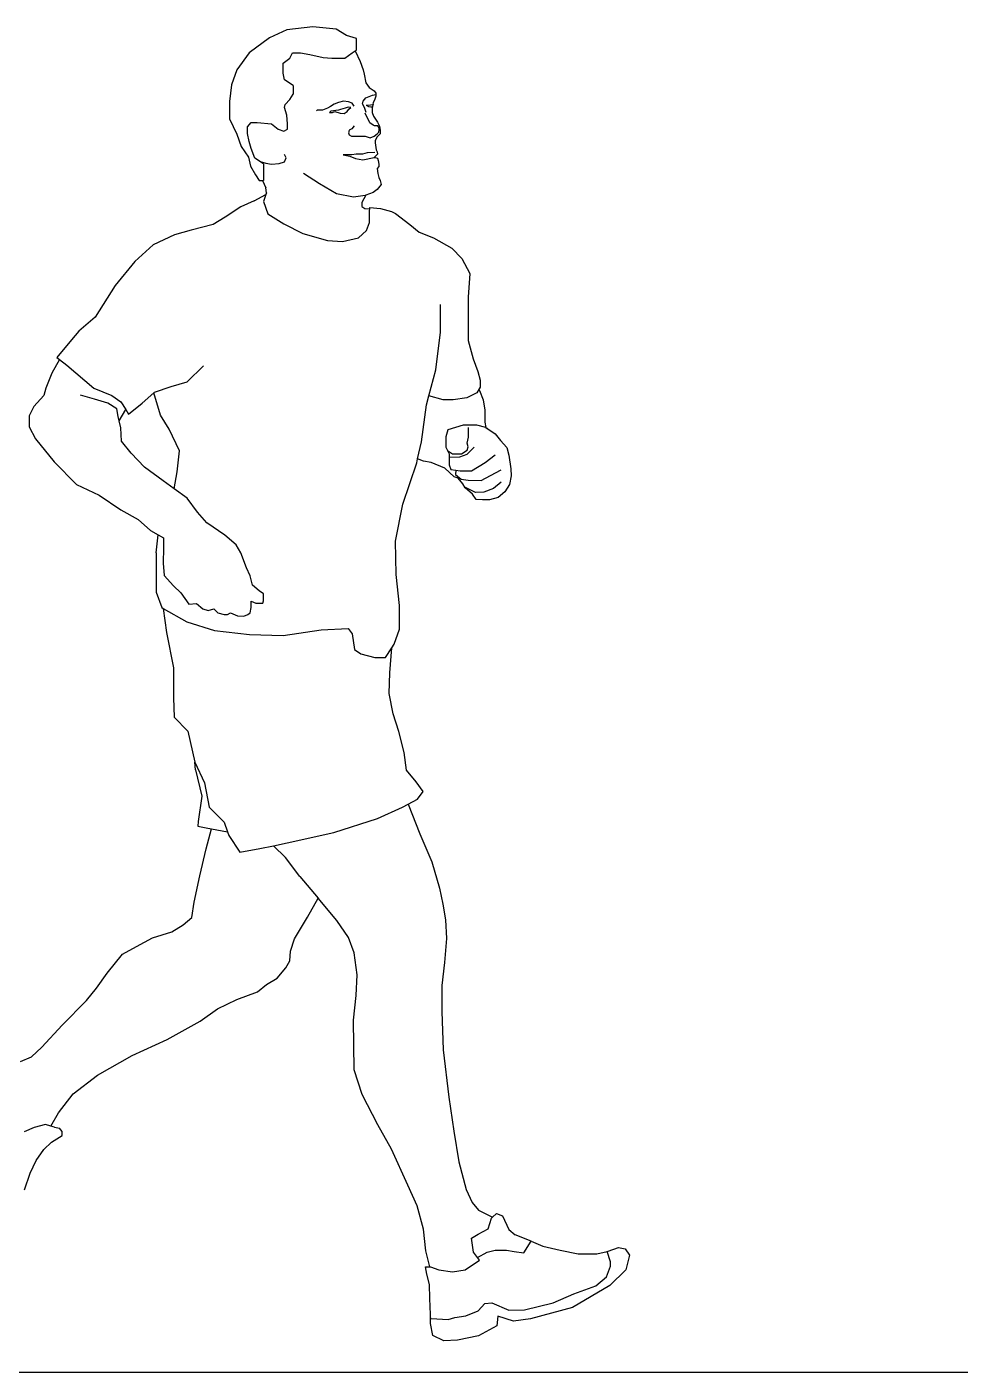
# Model space of a CAD drawing. Header units: metres. Extents: x 2494 to 3558, y 282 to 553.
# Drawn here: x 2921.94 to 2923.199, y 331.163 to 332.978 of the extents above; entities that cross this region are included whole.
import ezdxf

# ---------------------------------------------------------------- set-up
doc = ezdxf.new("R2010")
doc.units = ezdxf.units.M
doc.header["$LTSCALE"] = 7
doc.header["$MEASUREMENT"] = 0
doc.layers.add('PENA 0.05', color=8, linetype='Continuous')
doc.layers.add('PENA 01', color=1, linetype='Continuous')

# ---------------------------------------------------------------- blocks, each defined once
blk = doc.blocks.new('joggers 03')
for p, q in [((13.849, 35.155), (12.771, 34.347)), ((14.773, 35.578), (13.849, 35.155)), ((16.159, 35.732), (14.773, 35.578)), ((17.391, 35.617), (16.159, 35.732)), ((17.937, 35.276), (17.391, 35.617)), ((18.47, 35.116), (17.937, 35.276)), ((18.47, 34.501), (18.47, 35.116)), ((12.771, 34.347), (12.116, 33.461)), ((14.927, 34.077), (15.081, 34.347)), ((15.081, 34.347), (15.505, 34.347)), ((15.505, 34.347), (16.005, 34.27)), ((17.853, 34.077), (18.238, 34.347)), ((18.238, 34.347), (18.406, 34.458)), ((18.406, 34.458), (18.47, 34.501)), ((18.406, 34.458), (18.665, 33.904)), ((14.581, 33.808), (14.927, 34.077)), ((14.581, 33.269), (14.581, 33.808)), ((16.005, 34.27), (16.698, 34.116)), ((16.698, 34.116), (17.16, 34.077)), ((17.16, 34.077), (17.853, 34.077)), ((18.665, 33.904), (18.837, 33.453)), ((12.116, 33.461), (11.847, 32.653)), ((14.658, 32.923), (14.581, 33.269)), ((15.12, 32.615), (14.658, 32.923)), ((18.837, 33.453), (18.877, 33.215)), ((18.877, 33.215), (18.97, 32.764)), ((11.847, 32.653), (11.731, 31.768)), ((15.12, 32.615), (15.12, 32.153)), ((18.97, 32.764), (19.156, 32.512)), ((19.156, 32.512), (19.421, 32.339)), ((19.421, 32.339), (19.501, 32.207)), ((19.501, 32.207), (19.501, 32.135)), ((11.731, 31.768), (11.731, 30.844)), ((14.658, 31.46), (14.696, 31.614)), ((14.773, 31.037), (14.658, 31.46)), ((14.696, 31.614), (14.927, 31.883)), ((14.927, 31.883), (15.12, 32.153)), ((17.099, 31.504), (16.94, 31.411)), ((17.285, 31.623), (17.099, 31.504)), ((17.524, 31.716), (17.285, 31.623)), ((17.789, 31.782), (17.524, 31.716)), ((18.055, 31.756), (17.789, 31.782)), ((18.041, 31.477), (17.869, 31.411)), ((18.174, 31.451), (18.041, 31.477)), ((18.24, 31.676), (18.055, 31.756)), ((18.061, 31.356), (18.174, 31.451)), ((18.36, 31.53), (18.24, 31.676)), ((18.798, 31.65), (18.837, 31.795)), ((18.904, 31.451), (18.798, 31.65)), ((18.837, 31.795), (18.97, 31.968)), ((18.983, 31.185), (18.904, 31.451)), ((18.97, 31.968), (19.143, 32.034)), ((18.983, 31.583), (19.113, 31.509)), ((18.983, 31.583), (19.103, 31.583)), ((19.103, 31.583), (19.342, 31.616)), ((19.113, 31.509), (19.242, 31.48)), ((19.143, 32.034), (19.328, 32.1)), ((19.242, 31.48), (19.324, 31.48)), ((19.324, 31.48), (19.315, 31.411)), ((19.342, 31.616), (19.324, 31.48)), ((19.328, 32.1), (19.501, 32.135)), ((19.355, 31.716), (19.342, 31.616)), ((19.342, 31.616), (19.395, 31.623)), ((19.435, 31.849), (19.355, 31.716)), ((19.501, 32.047), (19.435, 31.849)), ((19.501, 32.135), (19.527, 32.14)), ((19.501, 32.135), (19.501, 32.047)), ((11.731, 30.844), (12.116, 30.036)), ((14.812, 30.575), (14.773, 31.037)), ((16.396, 31.305), (16.356, 31.278)), ((16.662, 31.318), (16.396, 31.305)), ((16.94, 31.411), (16.662, 31.318)), ((17.104, 31.248), (17.043, 31.187)), ((17.043, 31.187), (17.194, 31.187)), ((17.524, 31.318), (17.104, 31.248)), ((17.194, 31.187), (17.333, 31.233)), ((17.333, 31.233), (17.607, 31.15)), ((17.63, 31.345), (17.524, 31.318)), ((17.607, 31.15), (17.818, 31.13)), ((17.869, 31.411), (17.63, 31.345)), ((17.818, 31.13), (17.978, 31.233)), ((17.978, 31.233), (18.061, 31.356)), ((19.182, 30.642), (18.93, 31.159)), ((19.315, 31.411), (19.302, 31.185)), ((19.302, 31.185), (19.381, 30.986)), ((19.381, 30.986), (19.594, 30.681)), ((12.116, 30.036), (12.348, 29.382)), ((12.694, 30.421), (12.887, 30.652)), ((12.694, 30.074), (12.694, 30.421)), ((12.771, 29.651), (12.694, 30.074)), ((12.887, 30.652), (13.195, 30.652)), ((13.195, 30.652), (13.965, 30.575)), ((13.965, 30.575), (14.311, 30.305)), ((14.311, 30.305), (14.619, 30.19)), ((14.619, 30.19), (14.812, 30.305)), ((14.812, 30.305), (14.812, 30.575)), ((18.081, 30.23), (18.055, 30.098)), ((18.055, 30.098), (18.081, 30.005)), ((18.227, 30.323), (18.094, 30.244)), ((18.347, 30.482), (18.227, 30.323)), ((19.355, 30.509), (19.182, 30.642)), ((19.435, 30.482), (19.355, 30.509)), ((19.421, 29.925), (19.567, 30.058)), ((19.607, 30.482), (19.435, 30.482)), ((19.567, 30.058), (19.66, 30.138)), ((19.74, 30.058), (19.58, 29.886)), ((19.594, 30.681), (19.7, 30.456)), ((19.673, 30.363), (19.607, 30.482)), ((19.66, 30.138), (19.687, 30.27)), ((19.687, 30.27), (19.673, 30.363)), ((19.7, 30.456), (19.74, 30.23)), ((19.74, 30.23), (19.74, 30.058)), ((12.348, 29.382), (12.733, 28.804)), ((12.887, 29.266), (12.771, 29.651)), ((18.081, 30.005), (18.201, 29.925)), ((18.201, 29.925), (18.307, 29.925)), ((18.307, 29.925), (18.479, 29.925)), ((18.479, 29.925), (18.665, 29.925)), ((18.665, 29.925), (18.944, 29.925)), ((18.944, 29.925), (19.209, 29.846)), ((19.209, 29.846), (19.421, 29.925)), ((19.58, 29.886), (19.474, 29.7)), ((19.474, 29.7), (19.474, 29.567)), ((19.474, 29.567), (19.514, 29.196)), ((12.733, 28.804), (12.848, 28.342)), ((13.079, 28.766), (12.887, 29.266)), ((13.541, 28.458), (13.079, 28.766)), ((14.738, 28.769), (14.658, 28.955)), ((14.658, 28.557), (14.738, 28.769)), ((18.227, 28.944), (17.776, 28.944)), ((17.776, 28.944), (18.121, 28.864)), ((18.121, 28.864), (18.426, 28.745)), ((18.453, 28.971), (18.227, 28.944)), ((18.426, 28.745), (18.811, 28.679)), ((18.798, 28.971), (18.453, 28.971)), ((19.05, 29.037), (18.798, 28.971)), ((18.811, 28.679), (19.406, 28.795)), ((19.44, 29.06), (19.05, 29.037)), ((19.406, 28.795), (19.594, 28.971)), ((19.406, 28.795), (19.421, 28.798)), ((19.421, 28.798), (19.461, 28.798)), ((19.461, 28.798), (19.594, 28.758)), ((19.514, 29.196), (19.567, 29.103)), ((19.567, 29.103), (19.594, 28.971)), ((19.594, 28.758), (19.634, 28.639)), ((19.634, 28.639), (19.66, 28.44)), ((12.848, 28.342), (13.118, 27.881)), ((13.118, 27.881), (13.31, 27.573)), ((13.437, 28.57), (13.663, 28.491)), ((13.541, 28.458), (13.541, 27.573)), ((13.663, 28.491), (13.968, 28.438)), ((13.968, 28.438), (14.366, 28.477)), ((14.366, 28.477), (14.658, 28.557)), ((16.516, 27.392), (15.653, 27.949)), ((19.66, 28.321), (19.58, 28.215)), ((19.58, 28.215), (19.607, 27.949)), ((19.607, 27.949), (19.66, 27.724)), ((19.66, 28.44), (19.66, 28.321)), ((13.31, 27.573), (13.477, 27.573)), ((13.477, 27.573), (13.57, 27.377)), ((13.477, 27.573), (13.541, 27.573)), ((13.57, 27.377), (13.663, 27.191)), ((13.695, 26.918), (13.663, 27.191)), ((17.405, 26.862), (16.516, 27.392)), ((19.779, 27.366), (19.58, 27.087)), ((19.66, 27.724), (19.74, 27.578)), ((19.74, 27.578), (19.779, 27.366)), ((13.04, 26.487), (12.336, 26.181)), ((13.04, 26.487), (13.666, 26.83)), ((13.666, 26.83), (13.541, 26.457)), ((13.541, 26.457), (13.772, 25.802)), ((13.695, 26.918), (13.666, 26.83)), ((18.32, 26.689), (17.405, 26.862)), ((18.93, 26.782), (18.32, 26.689)), ((18.978, 26.798), (18.758, 26.398)), ((18.978, 26.798), (18.93, 26.782)), ((19.355, 26.928), (18.978, 26.798)), ((19.58, 27.087), (19.355, 26.928)), ((12.336, 26.181), (11.51, 25.63)), ((13.772, 25.802), (14.619, 25.263)), ((18.758, 26.398), (18.758, 26.199)), ((18.758, 26.199), (18.917, 26.079)), ((18.917, 26.079), (19.179, 26.068)), ((19.163, 25.956), (19.179, 26.068)), ((19.163, 25.34), (19.163, 25.956)), ((19.179, 26.068), (19.189, 26.142)), ((19.189, 26.142), (19.753, 26.079)), ((19.753, 26.079), (20.327, 25.925)), ((20.327, 25.925), (20.541, 25.813)), ((20.541, 25.813), (21.306, 25.232)), ((10.867, 25.232), (9.703, 24.926)), ((11.51, 25.63), (10.867, 25.232)), ((14.619, 25.263), (15.62, 24.763)), ((19.009, 24.917), (19.163, 25.34)), ((21.306, 25.232), (21.796, 24.834)), ((8.815, 24.681), (7.683, 24.161)), ((9.703, 24.926), (8.815, 24.681)), ((15.62, 24.763), (16.929, 24.378)), ((16.929, 24.378), (17.738, 24.34)), ((17.738, 24.34), (18.585, 24.532)), ((18.585, 24.532), (19.009, 24.917)), ((21.796, 24.834), (22.562, 24.528)), ((22.562, 24.528), (23.541, 23.977)), ((7.683, 24.161), (6.703, 23.273)), ((23.541, 23.977), (24.062, 23.426)), ((6.703, 23.273), (5.662, 21.988)), ((24.062, 23.426), (24.49, 22.631)), ((24.49, 22.631), (24.399, 21.376)), ((5.662, 21.988), (4.591, 20.305)), ((22.931, 19.509), (22.931, 20.978)), ((24.399, 21.376), (24.399, 19.081)), ((4.591, 20.305), (3.738, 19.569)), ((3.738, 19.569), (3.335, 19.111)), ((22.686, 17.52), (22.931, 19.509)), ((3.335, 19.111), (2.57, 18.162)), ((24.399, 19.081), (24.674, 18.101)), ((2.707, 18.058), (2.294, 17.336)), ((2.57, 18.162), (2.707, 18.058)), ((2.707, 18.058), (3.09, 17.765)), ((24.674, 18.101), (24.919, 17.428)), ((2.294, 17.336), (1.988, 16.54)), ((3.09, 17.765), (4.529, 16.54)), ((9.489, 16.877), (10.346, 17.734)), ((22.32, 16.125), (22.686, 17.52)), ((24.919, 17.428), (25.041, 16.969)), ((1.988, 16.54), (1.866, 16.143)), ((4.529, 16.54), (5.478, 16.143)), ((7.744, 16.326), (8.632, 16.632)), ((8.632, 16.632), (9.489, 16.877)), ((24.982, 16.502), (24.858, 16.296)), ((25.041, 16.602), (24.982, 16.502)), ((25.011, 16.418), (24.982, 16.502)), ((25.041, 16.969), (25.041, 16.602)), ((1.866, 16.143), (1.345, 15.561)), ((4.56, 15.959), (3.825, 16.173)), ((5.264, 15.745), (4.56, 15.959)), ((5.754, 15.439), (5.264, 15.745)), ((5.478, 16.143), (5.968, 15.806)), ((5.968, 15.806), (6.219, 15.401)), ((6.366, 15.163), (7.101, 15.745)), ((7.101, 15.745), (7.712, 16.298)), ((7.712, 16.298), (7.744, 16.326)), ((8.074, 15.102), (7.712, 16.298)), ((22.196, 15.653), (22.32, 16.125)), ((23.082, 15.928), (22.32, 16.125)), ((23.603, 15.928), (23.082, 15.928)), ((24.337, 16.02), (23.603, 15.928)), ((24.858, 16.296), (24.337, 16.02)), ((25.011, 16.418), (25.195, 15.928)), ((25.195, 15.928), (25.286, 15.378)), ((1.345, 15.561), (1.1, 15.071)), ((1.1, 15.071), (1.1, 14.49)), ((5.815, 15.041), (5.754, 15.439)), ((5.873, 14.811), (5.815, 15.041)), ((5.873, 14.811), (6.219, 15.401)), ((6.219, 15.401), (6.366, 15.163)), ((8.536, 14.371), (8.074, 15.102)), ((21.92, 13.683), (22.196, 15.653)), ((25.286, 15.378), (25.286, 14.735)), ((1.1, 14.49), (1.437, 13.847)), ((5.968, 14.429), (5.873, 14.811)), ((5.999, 13.725), (5.968, 14.429)), ((9.075, 13.216), (8.536, 14.371)), ((23.329, 14.321), (23.222, 13.956)), ((24.144, 14.583), (23.329, 14.321)), ((24.863, 14.583), (24.144, 14.583)), ((24.424, 13.935), (24.424, 14.453)), ((25.348, 14.459), (24.863, 14.583)), ((25.286, 14.735), (25.348, 14.459)), ((25.348, 14.459), (25.837, 14.123)), ((25.411, 14.407), (25.435, 14.4)), ((1.437, 13.847), (2.417, 12.623)), ((6.519, 13.082), (5.999, 13.725)), ((21.719, 12.779), (21.92, 13.683)), ((23.222, 13.956), (23.222, 13.398)), ((24.359, 13.613), (24.424, 13.935)), ((24.402, 13.42), (24.359, 13.613)), ((25.837, 14.123), (26.113, 13.756)), ((26.113, 13.756), (26.45, 13.388)), ((7.223, 12.348), (6.519, 13.082)), ((8.959, 12.1), (9.075, 13.216)), ((23.222, 13.398), (23.303, 13.235)), ((23.303, 13.235), (23.393, 13.055)), ((23.303, 13.235), (23.565, 13.055)), ((23.393, 13.055), (23.393, 12.865)), ((23.951, 12.883), (23.393, 12.865)), ((23.393, 12.865), (23.393, 12.733)), ((23.565, 13.055), (24.059, 13.055)), ((24.338, 13.012), (23.951, 12.883)), ((24.059, 13.055), (24.359, 13.248)), ((24.724, 13.398), (24.338, 13.012)), ((24.359, 13.248), (24.402, 13.42)), ((25.304, 12.583), (25.84, 12.991)), ((26.45, 13.388), (26.572, 12.99)), ((26.572, 12.99), (26.664, 12.256)), ((2.417, 12.623), (3.611, 11.43)), ((8.203, 11.613), (7.223, 12.348)), ((20.941, 10.377), (21.675, 12.581)), ((21.675, 12.581), (21.719, 12.779)), ((22.041, 12.654), (21.719, 12.779)), ((22.439, 12.593), (22.041, 12.654)), ((23.174, 12.287), (22.439, 12.593)), ((23.664, 11.827), (23.174, 12.287)), ((23.393, 12.733), (23.393, 12.476)), ((23.393, 12.476), (23.479, 12.218)), ((23.479, 12.218), (23.755, 12.182)), ((23.755, 12.182), (23.737, 11.961)), ((23.755, 12.182), (23.973, 12.154)), ((23.973, 12.154), (24.574, 12.154)), ((24.574, 12.154), (25.304, 12.583)), ((25.583, 11.896), (26.162, 12.197)), ((26.664, 12.256), (26.695, 11.889)), ((8.791, 11.193), (8.203, 11.613)), ((8.791, 11.193), (8.959, 12.1)), ((23.878, 11.766), (23.664, 11.827)), ((23.737, 11.961), (24.037, 11.703)), ((24.123, 11.46), (23.878, 11.766)), ((24.037, 11.703), (24.402, 11.66)), ((24.245, 11.246), (24.123, 11.46)), ((24.402, 11.66), (25.089, 11.639)), ((25.089, 11.639), (25.583, 11.896)), ((26.162, 11.553), (25.754, 11.21)), ((26.695, 11.889), (26.603, 11.43)), ((3.611, 11.43), (4.805, 10.848)), ((4.805, 10.848), (5.968, 10.083)), ((9.489, 10.695), (8.791, 11.193)), ((24.789, 10.995), (24.229, 11.275)), ((24.643, 10.909), (24.245, 11.246)), ((24.827, 10.634), (24.643, 10.909)), ((25.239, 11.017), (24.789, 10.995)), ((25.754, 11.21), (25.239, 11.017)), ((25.991, 10.726), (25.531, 10.603)), ((26.358, 11.032), (25.991, 10.726)), ((26.603, 11.43), (26.358, 11.032)), ((5.968, 10.083), (6.887, 9.563)), ((10.04, 9.961), (9.489, 10.695)), ((20.543, 8.419), (20.941, 10.377)), ((25.164, 10.603), (24.827, 10.634)), ((25.531, 10.603), (25.164, 10.603)), ((6.887, 9.563), (7.53, 8.981)), ((10.53, 9.379), (10.04, 9.961)), ((11.479, 8.737), (10.53, 9.379)), ((7.53, 8.981), (7.939, 8.75)), ((7.843, 7.79), (7.939, 8.75)), ((7.939, 8.75), (8.234, 8.584)), ((8.234, 8.584), (8.234, 8.063)), ((12.091, 8.216), (11.479, 8.737)), ((8.234, 8.063), (8.203, 7.237)), ((12.336, 7.788), (12.091, 8.216)), ((20.573, 6.644), (20.543, 8.419)), ((7.843, 7.79), (7.843, 5.711)), ((8.203, 7.237), (8.264, 6.594)), ((12.642, 6.992), (12.336, 7.788)), ((8.264, 6.594), (8.754, 6.043)), ((12.826, 6.564), (12.642, 6.992)), ((12.948, 6.074), (12.826, 6.564)), ((20.757, 4.991), (20.573, 6.644)), ((8.754, 6.043), (9.152, 5.676)), ((13.316, 5.768), (12.948, 6.074)), ((13.53, 5.615), (13.316, 5.768)), ((7.843, 5.711), (8.132, 4.885)), ((9.152, 5.676), (9.581, 5.064)), ((9.581, 5.064), (9.979, 5.095)), ((9.979, 5.095), (10.316, 4.819)), ((12.887, 4.881), (12.887, 5.217)), ((12.887, 5.217), (13.132, 5.125)), ((13.132, 5.125), (13.5, 5.125)), ((13.5, 5.125), (13.53, 5.248)), ((13.53, 5.248), (13.53, 5.615)), ((8.132, 4.885), (8.218, 4.836)), ((8.218, 4.836), (8.389, 3.556)), ((8.218, 4.836), (9.46, 4.134)), ((10.316, 4.819), (10.591, 4.727)), ((10.591, 4.727), (10.897, 4.819)), ((10.897, 4.819), (11.112, 4.605)), ((11.112, 4.605), (11.448, 4.513)), ((11.448, 4.513), (11.632, 4.513)), ((11.632, 4.513), (11.785, 4.605)), ((11.785, 4.605), (12.152, 4.452)), ((12.152, 4.452), (12.489, 4.421)), ((12.489, 4.421), (12.704, 4.513)), ((12.704, 4.513), (12.826, 4.605)), ((12.826, 4.605), (12.887, 4.881)), ((20.757, 3.736), (20.757, 4.991)), ((9.46, 4.134), (10.93, 3.675)), ((10.93, 3.675), (12.797, 3.461)), ((14.573, 3.4), (16.593, 3.706)), ((16.593, 3.706), (18.032, 3.767)), ((18.032, 3.767), (18.247, 3.492)), ((20.481, 2.941), (20.757, 3.736)), ((8.389, 3.556), (8.756, 1.689)), ((12.797, 3.461), (14.573, 3.4)), ((18.247, 3.492), (18.369, 2.665)), ((20.358, 2.752), (20.481, 2.941)), ((18.369, 2.665), (18.706, 2.42)), ((18.706, 2.42), (19.441, 2.237)), ((19.441, 2.237), (20.022, 2.237)), ((20.022, 2.237), (20.358, 2.752)), ((20.237, 1.413), (20.358, 2.752)), ((8.756, 1.689), (8.756, 0.098)), ((20.206, 0.312), (20.237, 1.413)), ((8.756, 0.098), (8.787, -0.943)), ((20.42, -0.759), (20.206, 0.312)), ((8.787, -0.943), (9.521, -1.677)), ((20.726, -1.708), (20.42, -0.759)), ((9.521, -1.677), (9.889, -3.33)), ((21.002, -2.81), (20.726, -1.708)), ((21.124, -3.759), (21.002, -2.81)), ((9.919, -3.728), (9.889, -3.33)), ((9.889, -3.33), (10.409, -4.432)), ((9.919, -3.728), (10.256, -5.136)), ((21.645, -4.371), (21.124, -3.759)), ((10.409, -4.432), (10.654, -5.717)), ((22.012, -4.891), (21.645, -4.371)), ((21.706, -5.289), (22.012, -4.891)), ((10.256, -5.136), (10.072, -6.482)), ((10.654, -5.717), (11.45, -6.513)), ((19.594, -6.329), (20.91, -5.717)), ((20.91, -5.717), (21.213, -5.554)), ((21.213, -5.554), (21.706, -5.289)), ((21.213, -5.554), (21.839, -7.132)), ((17.267, -7.064), (19.594, -6.329)), ((10.072, -6.482), (10.042, -6.727)), ((10.042, -6.727), (10.501, -6.819)), ((10.489, -7.936), (10.772, -6.87)), ((10.501, -6.819), (10.772, -6.87)), ((10.772, -6.87), (11.631, -7.034)), ((11.45, -6.513), (11.631, -7.034)), ((11.631, -7.034), (11.695, -7.217)), ((14.787, -7.615), (17.267, -7.064)), ((21.839, -7.132), (22.472, -8.616)), ((11.695, -7.217), (12.277, -8.104)), ((13.348, -7.921), (14.075, -7.766)), ((14.075, -7.766), (14.787, -7.615)), ((14.707, -8.397), (14.075, -7.766)), ((10.148, -9.372), (10.489, -7.936)), ((12.277, -8.104), (13.348, -7.921)), ((15.469, -9.405), (14.707, -8.397)), ((22.472, -8.616), (22.886, -10.027)), ((9.856, -10.759), (10.148, -9.372)), ((15.469, -9.405), (16.434, -10.551)), ((15.869, -11.562), (16.434, -10.551)), ((17.434, -11.738), (16.434, -10.551)), ((22.886, -10.027), (23.056, -10.879)), ((9.735, -11.586), (9.856, -10.759)), ((23.056, -10.879), (23.202, -11.706)), ((8.664, -12.341), (9.272, -11.976)), ((9.272, -11.976), (9.735, -11.586)), ((15.187, -12.706), (15.869, -11.562)), ((18.042, -12.638), (17.434, -11.738)), ((23.202, -11.706), (23.251, -12.704)), ((6.789, -13.119), (7.641, -12.657)), ((7.641, -12.657), (8.664, -12.341)), ((14.968, -13.363), (15.187, -12.706)), ((18.359, -13.465), (18.042, -12.638)), ((23.251, -12.704), (23.154, -13.969)), ((5.231, -14.531), (6.059, -13.533)), ((6.059, -13.533), (6.789, -13.119)), ((14.944, -13.874), (14.968, -13.363)), ((18.505, -14.633), (18.359, -13.465)), ((14.262, -14.798), (14.725, -14.263)), ((14.725, -14.263), (14.944, -13.874)), ((23.154, -13.969), (23.008, -15.186)), ((4.671, -15.334), (5.231, -14.531)), ((13.703, -15.139), (14.262, -14.798)), ((18.456, -15.729), (18.505, -14.633)), ((4.136, -15.991), (4.671, -15.334)), ((12.12, -15.942), (13.216, -15.528)), ((13.216, -15.528), (13.703, -15.139)), ((23.008, -15.186), (23.008, -16.573)), ((2.846, -17.305), (4.136, -15.991)), ((10.173, -17.086), (11.098, -16.429)), ((11.098, -16.429), (12.12, -15.942)), ((18.31, -17.043), (18.456, -15.729)), ((8.42, -18.059), (10.173, -17.086)), ((18.359, -19.671), (18.31, -17.043)), ((23.008, -16.573), (23.081, -18.617)), ((1.774, -18.473), (2.846, -17.305)), ((1.215, -18.984), (1.774, -18.473)), ((6.57, -18.911), (8.42, -18.059)), ((0.63, -19.227), (1.215, -18.984)), ((4.72, -19.957), (6.57, -18.911)), ((23.081, -18.617), (23.373, -21.123)), ((3.43, -20.955), (4.72, -19.957)), ((18.772, -20.985), (18.359, -19.671)), ((2.651, -21.953), (3.43, -20.955)), ((19.6, -22.591), (18.772, -20.985)), ((23.373, -21.123), (23.641, -22.924)), ((2.239, -22.662), (2.651, -21.953)), ((1.361, -22.731), (0.825, -22.975)), ((1.969, -22.585), (1.361, -22.731)), ((2.239, -22.662), (1.969, -22.585)), ((2.31, -22.683), (2.239, -22.662)), ((2.44, -22.715), (2.239, -22.662)), ((2.44, -22.715), (2.31, -22.683)), ((2.44, -22.715), (2.699, -22.78)), ((2.846, -22.95), (2.699, -22.78)), ((20.33, -23.88), (19.6, -22.591)), ((1.872, -23.899), (2.286, -23.51)), ((2.286, -23.51), (2.846, -23.169)), ((2.846, -23.169), (2.846, -22.95)), ((23.641, -22.924), (23.908, -24.555)), ((1.458, -24.483), (1.872, -23.899)), ((21.207, -25.803), (20.33, -23.88)), ((1.142, -25.165), (1.458, -24.483)), ((23.908, -24.555), (24.298, -26.039)), ((0.849, -26.041), (1.142, -25.165)), ((21.694, -26.898), (21.207, -25.803)), ((24.298, -26.039), (24.614, -26.72)), ((22.034, -28.139), (21.694, -26.898)), ((24.614, -26.72), (24.955, -27.134)), ((24.955, -27.134), (25.702, -27.496)), ((25.467, -28.114), (25.637, -27.555)), ((25.637, -27.555), (25.702, -27.496)), ((25.702, -27.496), (25.905, -27.311)), ((25.905, -27.311), (26.221, -27.433)), ((26.221, -27.433), (26.562, -28.163)), ((22.156, -29.282), (22.034, -28.139)), ((24.59, -28.625), (24.931, -28.406)), ((24.931, -28.406), (25.467, -28.114)), ((26.562, -28.163), (26.903, -28.431)), ((27.744, -28.781), (26.903, -28.431)), ((22.369, -30.134), (22.156, -29.282)), ((24.688, -29.355), (24.59, -28.625)), ((25.418, -29.355), (25.832, -29.258)), ((25.832, -29.258), (26.441, -29.258)), ((26.441, -29.258), (26.854, -29.331)), ((27.366, -29.404), (27.744, -28.781)), ((27.744, -28.781), (28.364, -29.039)), ((28.364, -29.039), (29.289, -29.258)), ((29.289, -29.258), (30.238, -29.453)), ((31.845, -29.307), (32.38, -29.112)), ((32.38, -29.112), (32.745, -29.185)), ((32.745, -29.185), (32.964, -29.526)), ((24.25, -30.304), (25.004, -29.793)), ((24.892, -29.638), (24.688, -29.355)), ((24.892, -29.638), (25.418, -29.355)), ((25.004, -29.793), (24.892, -29.638)), ((26.854, -29.331), (27.366, -29.404)), ((30.238, -29.453), (31.236, -29.453)), ((31.236, -29.453), (31.785, -29.321)), ((31.785, -29.321), (31.845, -29.307)), ((31.966, -29.866), (31.785, -29.321)), ((31.966, -30.11), (31.966, -29.866)), ((32.964, -29.526), (32.77, -30.304)), ((22.205, -30.523), (22.132, -30.134)), ((22.132, -30.134), (22.369, -30.134)), ((22.351, -31.083), (22.205, -30.523)), ((22.369, -30.134), (22.412, -30.134)), ((22.412, -30.134), (22.838, -30.304)), ((22.838, -30.304), (23.568, -30.402)), ((23.568, -30.402), (24.25, -30.304)), ((31.187, -31.156), (31.747, -30.669)), ((31.747, -30.669), (31.966, -30.11)), ((32.77, -30.304), (31.918, -31.132)), ((22.375, -31.813), (22.351, -31.083)), ((31.918, -31.132), (29.946, -32.3)), ((30.019, -31.57), (31.187, -31.156)), ((22.4, -32.665), (22.375, -31.813)), ((24.931, -32.47), (25.296, -32.081)), ((25.296, -32.081), (25.662, -32.057)), ((25.662, -32.057), (26.562, -32.446)), ((27.39, -32.422), (28.924, -32.057)), ((28.924, -32.057), (30.019, -31.57)), ((22.4, -32.884), (22.4, -32.665)), ((23.349, -32.933), (23.69, -32.835)), ((23.69, -32.835), (24.274, -32.738)), ((24.274, -32.738), (24.931, -32.47)), ((25.978, -32.762), (25.929, -33.273)), ((26.806, -33.03), (25.978, -32.762)), ((26.562, -32.446), (27.39, -32.422)), ((29.946, -32.3), (27.706, -32.908)), ((22.4, -33.152), (22.4, -32.884)), ((22.448, -32.884), (22.4, -32.884)), ((22.521, -33.784), (22.4, -33.152)), ((22.448, -32.884), (23.349, -32.933)), ((25.929, -33.273), (24.956, -33.809)), ((27.706, -32.908), (26.806, -33.03)), ((23.106, -34.076), (22.521, -33.784)), ((23.836, -34.028), (23.106, -34.076)), ((24.956, -33.809), (23.836, -34.028))]:
    blk.add_line(p, q)

msp = doc.modelspace()

# ---------------------------------------------------------------- linework, layer by layer
at = {"layer": 'PENA 01'}
msp.add_line((2917.9255, 331.1625), (2933.7324, 331.1625), dxfattribs=at)

# ---------------------------------------------------------------- block references
at = {"layer": 'PENA 0.05', "xscale": 0.0254, "yscale": 0.0254, "zscale": 0.0254}
msp.add_blockref('joggers 03', (2921.9155, 332.0701), dxfattribs=at)

doc.saveas('drawing.dxf')
